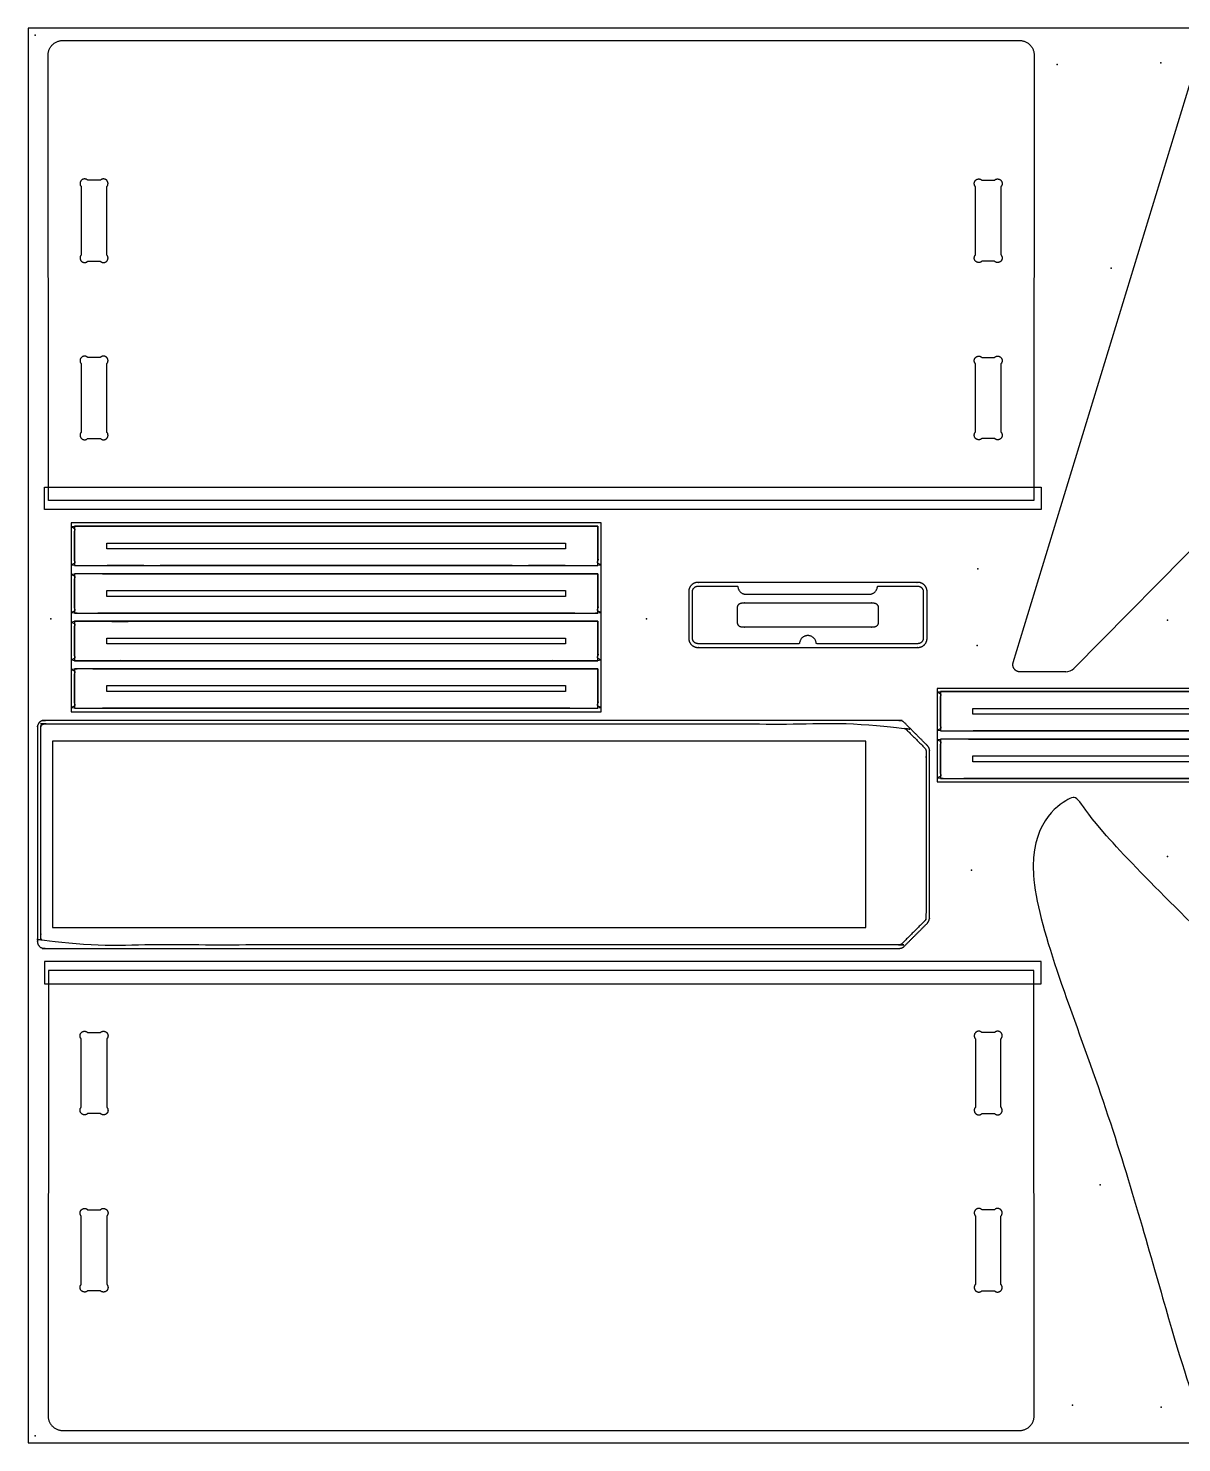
# Model space of a CAD drawing. Header units: millimetres. Extents: x 0 to 2438, y 0 to 1220.
# Drawn here: x 0 to 995, y 0 to 1220 of the extents above; entities that cross this region are included whole.
import ezdxf

# ---------------------------------------------------------------- set-up
doc = ezdxf.new("R2010")
doc.units = ezdxf.units.MM
doc.header["$MEASUREMENT"] = 0
for name, color, linetype, true_color in [('Angled Pocket Entry', 3, 'Continuous', 0x00ff00), ('Board Fixings', 6, 'Continuous', 0xff00ff), ('Pockets 10mm', 5, 'Continuous', 0x0000ff), ('Pockets 5mm', 4, 'Continuous', 0x00ffff), ('Profile - inside', 30, 'Continuous', 0xff7f00), ('Profile - outside', 18, 'Continuous', 0x000000), ('Stock Perimeter', 1, 'Continuous', 0xff0007)]:
    doc.layers.add(name, color=color, linetype=linetype, true_color=true_color)

msp = doc.modelspace()

# ---------------------------------------------------------------- linework, layer by layer
at = {"layer": 'Angled Pocket Entry'}
for p, q in [((13.9, 824.1), (873.3, 824.1)), ((13.9, 804.8), (13.9, 824.1)), ((873.3, 824.1), (873.3, 804.8)), ((873.3, 804.8), (13.9, 804.8)), ((873.3, 415.2), (13.9, 415.2)), ((13.9, 415.2), (13.9, 395.9)), ((873.3, 395.9), (873.3, 415.2)), ((13.9, 395.9), (873.3, 395.9))]:
    msp.add_line(p, q, dxfattribs=at)
at = {"layer": 'Board Fixings'}
for p in [(6, 1214), (887.2, 1188.8), (976.6, 1190.3), (933.6, 1013), (818.8, 753.7), (19.4, 710.7), (533, 710.7), (982.4, 709.4), (818.1, 687.7), (982.4, 505.6), (813.4, 493.8), (924.2, 222.4), (900.3, 32.3), (976.7, 30.6), (6, 6)]:
    msp.add_point(p, dxfattribs=at)
at = {"layer": 'Pockets 10mm'}
for p, q in [((722.1, 605), (20.8, 605)), ((20.8, 605), (20.9, 444.3)), ((722.1, 444.4), (722.1, 605)), ((20.9, 444.3), (722.1, 444.4))]:
    msp.add_line(p, q, dxfattribs=at)
for points, weights, degree, knots in [([(775, 734.1), (775, 720.7), (775, 707.3), (775, 693.9), (775, 689.2), (771.6, 685.9), (767, 685.9), (703.8, 685.9), (640.6, 685.9), (577.5, 685.9), (572.8, 685.9), (569.5, 689.2), (569.5, 693.9), (569.5, 707.3), (569.5, 720.7), (569.5, 734.1), (569.5, 738.8), (572.8, 742.1), (577.5, 742.1), (640.6, 742.1), (703.8, 742.1), (767, 742.1), (771.6, 742.1), (775, 738.8), (775, 734.1)], [1, 1, 1, 1, 0.804737854124, 0.804737854124, 1, 1, 1, 1, 0.804737854124, 0.804737854124, 1, 1, 1, 1, 0.804737854125, 0.804737854125, 1, 1, 1, 1, 0.804737854124, 0.804737854124, 1], 3, [0, 0, 0, 0, 40.152115, 40.152115, 40.152115, 52.715924, 52.715924, 52.715924, 242.19891, 242.19891, 242.19891, 254.762719, 254.762719, 254.762719, 294.914834, 294.914834, 294.914834, 307.478642, 307.478642, 307.478642, 496.961629, 496.961629, 496.961629, 509.525438, 509.525438, 509.525438, 509.525438]), ([(611.6, 707.2), (611.6, 703.5), (615.4, 703.5), (672.2, 703.5), (729.1, 703.5), (732.8, 703.5), (732.8, 707.2), (732.8, 713.9), (732.8, 720.6), (732.8, 724.3), (729.1, 724.3), (672.2, 724.3), (615.4, 724.3), (611.6, 724.3), (611.6, 720.6), (611.6, 713.9), (611.6, 707.2)], [1, 0.707106781187, 1, 1, 1, 0.707106781187, 1, 1, 1, 0.707106781187, 1, 1, 1, 0.707106781187, 1, 1, 1], 2, [0, 0, 0, 4.407052, 4.407052, 122.019918, 122.019918, 126.42697, 126.42697, 139.589771, 139.589771, 143.996824, 143.996824, 261.609689, 261.609689, 266.016742, 266.016742, 279.179543, 279.179543, 279.179543]), ([(751, 426.4), (505.3, 426.4), (259.6, 426.3), (13.9, 426.3), (10.4, 426.3), (7.9, 428.8), (7.8, 432.3), (7.8, 493.9), (7.8, 555.4), (7.8, 617), (7.8, 618.6), (8.4, 620.1), (9.5, 621.2), (10.7, 622.4), (12.2, 623), (13.8, 623), (259.5, 623), (505.2, 623), (751, 623), (752.6, 623), (754.1, 622.4), (755.2, 621.3), (761.9, 614.6), (768.6, 607.9), (775.3, 601.2), (776.5, 600), (777.1, 598.5), (777.1, 596.9), (777.1, 548.8), (777.1, 500.6), (777.1, 452.5), (776.9, 451.7), (776.8, 450.9), (776.6, 450.2), (776.2, 449.5), (775.8, 448.9), (775.3, 448.2), (768.6, 441.5), (761.9, 434.8), (755.2, 428.1), (754.1, 427), (752.6, 426.4), (751, 426.4)], [1, 1, 1, 1, 0.804871497233, 0.804871497233, 1, 1, 1, 1, 0.949272431307, 0.949292620426, 1.00006056736, 0.949272423275, 0.949272423275, 1.00006056736, 1.00006056736, 1.00006056736, 1.00006056736, 0.9493067503, 0.9493067503, 1.00006056736, 1.00006056736, 1.00006056736, 1.00006056736, 0.949310514982, 0.949310514982, 1.00006056736, 1.00006056736, 1.00006056736, 1.00006056736, 1.00006056736, 1.00006056736, 1.00006056736, 1.00006056736, 1.00006056736, 1.00006056736, 1.00006056736, 1.00006056736, 1.00006056736, 0.949315526237, 0.949315526237, 1.00006056736], 3, [33.134088, 33.134088, 33.134088, 33.134088, 770.239407, 770.239407, 770.239407, 779.657892, 779.657892, 779.657892, 964.335383, 964.335383, 964.335383, 969.04555, 969.04555, 969.04555, 973.757591, 973.757591, 973.757591, 1710.978936, 1710.978936, 1710.978936, 1715.689374, 1715.689374, 1715.689374, 1744.112575, 1744.112575, 1744.112575, 1748.822832, 1748.822832, 1748.822832, 1893.279733, 1893.279733, 1893.279733, 1895.620751, 1895.620751, 1895.620751, 1897.961769, 1897.961769, 1897.961769, 1926.385834, 1926.385834, 1926.385834, 1931.095857, 1931.095857, 1931.095857, 1931.095857])]:
    msp.add_rational_spline(points, weights, degree=degree, knots=knots, dxfattribs=at)
at = {"layer": 'Pockets 5mm'}
for p, q in [((494.1, 793.5), (36.9, 793.5)), ((36.9, 793.5), (36.9, 630.5)), ((494.1, 630.5), (494.1, 793.5)), ((67.8, 771), (67.8, 776)), ((67.8, 776), (463.2, 776)), ((463.2, 771), (67.8, 771)), ((463.2, 776), (463.2, 771)), ((67.8, 730), (67.8, 735)), ((67.8, 735), (463.2, 735)), ((463.2, 735), (463.2, 730)), ((463.2, 730), (67.8, 730)), ((67.8, 689), (67.8, 694)), ((67.8, 694), (463.2, 694)), ((463.2, 689), (67.8, 689)), ((463.2, 694), (463.2, 689)), ((67.8, 648), (67.8, 653)), ((67.8, 653), (463.2, 653)), ((463.2, 648), (67.8, 648)), ((463.2, 653), (463.2, 648)), ((1698.1, 650.9), (783.6, 650.4)), ((783.6, 650.4), (783.6, 569.9)), ((36.9, 630.5), (494.1, 630.5)), ((814.5, 628.4), (814.5, 633.4)), ((814.5, 633.4), (1209.9, 633.4)), ((1209.9, 628.4), (814.5, 628.4)), ((814.5, 587.4), (814.5, 592.4)), ((814.5, 592.4), (1209.9, 592.4)), ((1209.9, 587.4), (814.5, 587.4)), ((783.6, 569.9), (1698.1, 569.9))]:
    msp.add_line(p, q, dxfattribs=at)
at = {"layer": 'Profile - inside'}
for p, q in [((62.2, 1089), (51.1, 1089)), ((822.2, 1089), (833.2, 1089)), ((45.7, 1083.5), (45.7, 1024.5)), ((67.7, 1024.5), (67.7, 1083.5)), ((816.7, 1024.5), (816.7, 1083.5)), ((838.7, 1083.5), (838.7, 1024.5)), ((51.1, 1019), (62.2, 1019)), ((833.2, 1019), (822.2, 1019)), ((45.7, 930.7), (45.7, 871.6)), ((62.2, 936.1), (51.1, 936.1)), ((67.7, 871.6), (67.7, 930.7)), ((816.7, 871.6), (816.7, 930.7)), ((822.2, 936.1), (833.2, 936.1)), ((838.7, 930.7), (838.7, 871.6)), ((51.1, 866.2), (62.2, 866.2)), ((833.2, 866.2), (822.2, 866.2)), ((51.1, 353.8), (62.2, 353.8)), ((833.2, 353.8), (822.2, 353.8)), ((45.7, 289.3), (45.7, 348.4)), ((67.7, 348.4), (67.7, 289.3)), ((816.7, 348.4), (816.7, 289.3)), ((838.7, 289.3), (838.7, 348.4)), ((62.2, 283.9), (51.1, 283.9)), ((822.2, 283.9), (833.2, 283.9)), ((45.7, 136.5), (45.7, 195.5)), ((51.1, 201), (62.2, 201)), ((67.7, 195.5), (67.7, 136.5)), ((816.7, 195.5), (816.7, 136.5)), ((833.2, 201), (822.2, 201)), ((838.7, 136.5), (838.7, 195.5)), ((62.2, 131), (51.1, 131)), ((822.2, 131), (833.2, 131))]:
    msp.add_line(p, q, dxfattribs=at)
for points, weights, knots in [([(51.1, 1089), (49.2, 1091), (46.6, 1089.5), (43.2, 1087.6), (45.1, 1084.1), (45.4, 1083.7), (45.7, 1083.5)], [0.999099527661, 0.829333881361, 1.09253141861, 0.772536374763, 1.09253141861, 1.03643003927, 1], [449.922017, 449.922017, 449.922017, 451.015273, 451.015273, 452.342938, 452.342938, 452.57734, 452.57734, 452.57734]), ([(67.7, 1083.5), (68, 1083.7), (68.2, 1084.1), (70.2, 1087.6), (66.8, 1089.5), (64.2, 1091), (62.2, 1089)], [1, 1.03643003927, 1.09253141861, 0.772536374763, 1.09253141861, 0.829334391297, 0.999098869832], [587.077633, 587.077633, 587.077633, 587.312036, 587.312036, 588.639702, 588.639702, 589.732957, 589.732957, 589.732957]), ([(816.7, 1083.5), (816.4, 1083.7), (816.2, 1084.1), (814.2, 1087.6), (817.6, 1089.5), (820.2, 1091), (822.2, 1089)], [1, 1.03643003927, 1.09253141861, 0.772536374763, 1.09253141861, 0.829334391297, 0.999098869832], [587.077633, 587.077633, 587.077633, 587.312036, 587.312036, 588.639702, 588.639702, 589.732957, 589.732957, 589.732957]), ([(833.2, 1089), (835.2, 1091), (837.8, 1089.5), (841.2, 1087.6), (839.2, 1084.1), (839, 1083.7), (838.7, 1083.5)], [0.999099527661, 0.829333881361, 1.09253141861, 0.772536374763, 1.09253141861, 1.03643003927, 1], [449.922017, 449.922017, 449.922017, 451.015273, 451.015273, 452.342938, 452.342938, 452.57734, 452.57734, 452.57734]), ([(45.7, 1024.5), (45.4, 1024.3), (45.1, 1023.8), (43.2, 1020.4), (46.6, 1018.5), (49.2, 1017), (51.1, 1019)], [1.00001459787, 1.0364455969, 1.09254912209, 0.772548893011, 1.09254912209, 0.829210309694, 0.999292871435], [511.625107, 511.625107, 511.625107, 511.859515, 511.859515, 513.187177, 513.187177, 514.280431, 514.280431, 514.280431]), ([(62.2, 1019), (64.2, 1017), (66.8, 1018.5), (70.2, 1020.4), (68.2, 1023.8), (68, 1024.3), (67.7, 1024.5)], [0.999204107319, 0.829279049292, 1.09254912209, 0.772548893011, 1.09254912209, 1.0364455969, 1.00001459787], [525.374542, 525.374542, 525.374542, 526.467629, 526.467629, 527.795433, 527.795433, 528.029866, 528.029866, 528.029866]), ([(822.2, 1019), (820.2, 1017), (817.6, 1018.5), (814.2, 1020.4), (816.2, 1023.8), (816.4, 1024.3), (816.7, 1024.5)], [0.999204107319, 0.829279049292, 1.09254912209, 0.772548893011, 1.09254912209, 1.0364455969, 1.00001459787], [525.374542, 525.374542, 525.374542, 526.467629, 526.467629, 527.795433, 527.795433, 528.029866, 528.029866, 528.029866]), ([(838.7, 1024.5), (839, 1024.3), (839.2, 1023.8), (841.2, 1020.4), (837.8, 1018.5), (835.2, 1017), (833.2, 1019)], [1.00001459787, 1.0364455969, 1.09254912209, 0.772548893011, 1.09254912209, 0.829210309694, 0.999292871435], [511.625107, 511.625107, 511.625107, 511.859515, 511.859515, 513.187177, 513.187177, 514.280431, 514.280431, 514.280431]), ([(51.1, 936.1), (49.2, 938.2), (46.6, 936.7), (43.2, 934.7), (45.1, 931.3), (45.4, 930.9), (45.7, 930.7)], [0.999099527661, 0.829333881361, 1.09253141861, 0.772536374763, 1.09253141861, 1.03643003927, 1], [449.922017, 449.922017, 449.922017, 451.015273, 451.015273, 452.342938, 452.342938, 452.57734, 452.57734, 452.57734]), ([(67.7, 930.7), (68, 930.9), (68.2, 931.3), (70.2, 934.7), (66.8, 936.7), (64.2, 938.2), (62.2, 936.1)], [1, 1.03643003927, 1.09253141861, 0.772536374763, 1.09253141861, 0.829334391297, 0.999098869832], [587.077633, 587.077633, 587.077633, 587.312036, 587.312036, 588.639702, 588.639702, 589.732957, 589.732957, 589.732957]), ([(816.7, 930.7), (816.4, 930.9), (816.2, 931.3), (814.2, 934.7), (817.6, 936.7), (820.2, 938.2), (822.2, 936.1)], [1, 1.03643003927, 1.09253141861, 0.772536374763, 1.09253141861, 0.829334391297, 0.999098869832], [587.077633, 587.077633, 587.077633, 587.312036, 587.312036, 588.639702, 588.639702, 589.732957, 589.732957, 589.732957]), ([(833.2, 936.1), (835.2, 938.2), (837.8, 936.7), (841.2, 934.7), (839.2, 931.3), (839, 930.9), (838.7, 930.7)], [0.999099527661, 0.829333881361, 1.09253141861, 0.772536374763, 1.09253141861, 1.03643003927, 1], [449.922017, 449.922017, 449.922017, 451.015273, 451.015273, 452.342938, 452.342938, 452.57734, 452.57734, 452.57734]), ([(45.7, 871.6), (45.4, 871.4), (45.1, 871), (43.2, 867.6), (46.6, 865.6), (49.2, 864.1), (51.1, 866.2)], [1.00001459787, 1.0364455969, 1.09254912209, 0.772548893011, 1.09254912209, 0.829210309694, 0.999292871435], [511.625107, 511.625107, 511.625107, 511.859515, 511.859515, 513.187177, 513.187177, 514.280431, 514.280431, 514.280431]), ([(62.2, 866.2), (64.2, 864.1), (66.8, 865.6), (70.2, 867.6), (68.2, 871), (68, 871.4), (67.7, 871.6)], [0.999204107319, 0.829279049292, 1.09254912209, 0.772548893011, 1.09254912209, 1.0364455969, 1.00001459787], [525.374542, 525.374542, 525.374542, 526.467629, 526.467629, 527.795433, 527.795433, 528.029866, 528.029866, 528.029866]), ([(822.2, 866.2), (820.2, 864.1), (817.6, 865.6), (814.2, 867.6), (816.2, 871), (816.4, 871.4), (816.7, 871.6)], [0.999204107319, 0.829279049292, 1.09254912209, 0.772548893011, 1.09254912209, 1.0364455969, 1.00001459787], [525.374542, 525.374542, 525.374542, 526.467629, 526.467629, 527.795433, 527.795433, 528.029866, 528.029866, 528.029866]), ([(838.7, 871.6), (839, 871.4), (839.2, 871), (841.2, 867.6), (837.8, 865.6), (835.2, 864.1), (833.2, 866.2)], [1.00001459787, 1.0364455969, 1.09254912209, 0.772548893011, 1.09254912209, 0.829210309694, 0.999292871435], [511.625107, 511.625107, 511.625107, 511.859515, 511.859515, 513.187177, 513.187177, 514.280431, 514.280431, 514.280431]), ([(45.7, 348.4), (45.4, 348.6), (45.1, 349), (43.2, 352.4), (46.6, 354.4), (49.2, 355.9), (51.1, 353.8)], [1.00001459787, 1.0364455969, 1.09254912209, 0.772548893011, 1.09254912209, 0.829210309694, 0.999292871435], [511.625107, 511.625107, 511.625107, 511.859515, 511.859515, 513.187177, 513.187177, 514.280431, 514.280431, 514.280431]), ([(62.2, 353.8), (64.2, 355.9), (66.8, 354.4), (70.2, 352.4), (68.2, 349), (68, 348.6), (67.7, 348.4)], [0.999204107319, 0.829279049292, 1.09254912209, 0.772548893011, 1.09254912209, 1.0364455969, 1.00001459787], [525.374542, 525.374542, 525.374542, 526.467629, 526.467629, 527.795433, 527.795433, 528.029866, 528.029866, 528.029866]), ([(822.2, 353.8), (820.2, 355.9), (817.6, 354.4), (814.2, 352.4), (816.2, 349), (816.4, 348.6), (816.7, 348.4)], [0.999204107319, 0.829279049292, 1.09254912209, 0.772548893011, 1.09254912209, 1.0364455969, 1.00001459787], [525.374542, 525.374542, 525.374542, 526.467629, 526.467629, 527.795433, 527.795433, 528.029866, 528.029866, 528.029866]), ([(838.7, 348.4), (839, 348.6), (839.2, 349), (841.2, 352.4), (837.8, 354.4), (835.2, 355.9), (833.2, 353.8)], [1.00001459787, 1.0364455969, 1.09254912209, 0.772548893011, 1.09254912209, 0.829210309694, 0.999292871435], [511.625107, 511.625107, 511.625107, 511.859515, 511.859515, 513.187177, 513.187177, 514.280431, 514.280431, 514.280431]), ([(51.1, 283.9), (49.2, 281.8), (46.6, 283.3), (43.2, 285.3), (45.1, 288.7), (45.4, 289.1), (45.7, 289.3)], [0.999099527661, 0.829333881361, 1.09253141861, 0.772536374763, 1.09253141861, 1.03643003927, 1], [449.922017, 449.922017, 449.922017, 451.015273, 451.015273, 452.342938, 452.342938, 452.57734, 452.57734, 452.57734]), ([(67.7, 289.3), (68, 289.1), (68.2, 288.7), (70.2, 285.3), (66.8, 283.3), (64.2, 281.8), (62.2, 283.9)], [1, 1.03643003927, 1.09253141861, 0.772536374763, 1.09253141861, 0.829334391297, 0.999098869832], [587.077633, 587.077633, 587.077633, 587.312036, 587.312036, 588.639702, 588.639702, 589.732957, 589.732957, 589.732957]), ([(816.7, 289.3), (816.4, 289.1), (816.2, 288.7), (814.2, 285.3), (817.6, 283.3), (820.2, 281.8), (822.2, 283.9)], [1, 1.03643003927, 1.09253141861, 0.772536374763, 1.09253141861, 0.829334391297, 0.999098869832], [587.077633, 587.077633, 587.077633, 587.312036, 587.312036, 588.639702, 588.639702, 589.732957, 589.732957, 589.732957]), ([(833.2, 283.9), (835.2, 281.8), (837.8, 283.3), (841.2, 285.3), (839.2, 288.7), (839, 289.1), (838.7, 289.3)], [0.999099527661, 0.829333881361, 1.09253141861, 0.772536374763, 1.09253141861, 1.03643003927, 1], [449.922017, 449.922017, 449.922017, 451.015273, 451.015273, 452.342938, 452.342938, 452.57734, 452.57734, 452.57734]), ([(45.7, 195.5), (45.4, 195.7), (45.1, 196.2), (43.2, 199.6), (46.6, 201.5), (49.2, 203), (51.1, 201)], [1.00001459787, 1.0364455969, 1.09254912209, 0.772548893011, 1.09254912209, 0.829210309694, 0.999292871435], [511.625107, 511.625107, 511.625107, 511.859515, 511.859515, 513.187177, 513.187177, 514.280431, 514.280431, 514.280431]), ([(62.2, 201), (64.2, 203), (66.8, 201.5), (70.2, 199.6), (68.2, 196.2), (68, 195.7), (67.7, 195.5)], [0.999204107319, 0.829279049292, 1.09254912209, 0.772548893011, 1.09254912209, 1.0364455969, 1.00001459787], [525.374542, 525.374542, 525.374542, 526.467629, 526.467629, 527.795433, 527.795433, 528.029866, 528.029866, 528.029866]), ([(822.2, 201), (820.2, 203), (817.6, 201.5), (814.2, 199.6), (816.2, 196.2), (816.4, 195.7), (816.7, 195.5)], [0.999204107319, 0.829279049292, 1.09254912209, 0.772548893011, 1.09254912209, 1.0364455969, 1.00001459787], [525.374542, 525.374542, 525.374542, 526.467629, 526.467629, 527.795433, 527.795433, 528.029866, 528.029866, 528.029866]), ([(838.7, 195.5), (839, 195.7), (839.2, 196.2), (841.2, 199.6), (837.8, 201.5), (835.2, 203), (833.2, 201)], [1.00001459787, 1.0364455969, 1.09254912209, 0.772548893011, 1.09254912209, 0.829210309694, 0.999292871435], [511.625107, 511.625107, 511.625107, 511.859515, 511.859515, 513.187177, 513.187177, 514.280431, 514.280431, 514.280431]), ([(51.1, 131), (49.2, 129), (46.6, 130.5), (43.2, 132.4), (45.1, 135.9), (45.4, 136.3), (45.7, 136.5)], [0.999099527661, 0.829333881361, 1.09253141861, 0.772536374763, 1.09253141861, 1.03643003927, 1], [449.922017, 449.922017, 449.922017, 451.015273, 451.015273, 452.342938, 452.342938, 452.57734, 452.57734, 452.57734]), ([(67.7, 136.5), (68, 136.3), (68.2, 135.9), (70.2, 132.4), (66.8, 130.5), (64.2, 129), (62.2, 131)], [1, 1.03643003927, 1.09253141861, 0.772536374763, 1.09253141861, 0.829334391297, 0.999098869832], [587.077633, 587.077633, 587.077633, 587.312036, 587.312036, 588.639702, 588.639702, 589.732957, 589.732957, 589.732957]), ([(816.7, 136.5), (816.4, 136.3), (816.2, 135.9), (814.2, 132.4), (817.6, 130.5), (820.2, 129), (822.2, 131)], [1, 1.03643003927, 1.09253141861, 0.772536374763, 1.09253141861, 0.829334391297, 0.999098869832], [587.077633, 587.077633, 587.077633, 587.312036, 587.312036, 588.639702, 588.639702, 589.732957, 589.732957, 589.732957]), ([(833.2, 131), (835.2, 129), (837.8, 130.5), (841.2, 132.4), (839.2, 135.9), (839, 136.3), (838.7, 136.5)], [0.999099527661, 0.829333881361, 1.09253141861, 0.772536374763, 1.09253141861, 1.03643003927, 1], [449.922017, 449.922017, 449.922017, 451.015273, 451.015273, 452.342938, 452.342938, 452.57734, 452.57734, 452.57734])]:
    msp.add_rational_spline(points, weights, degree=2, knots=knots, dxfattribs=at)
at = {"layer": 'Profile - outside'}
for p, q in [((29.8, 1209.5), (854.6, 1209.5)), ((17.3, 812.6), (17.1, 1197)), ((867.3, 1197), (867.1, 812.6)), ((849.3, 673), (1007.3, 1190.5)), ((1164.3, 933.9), (901.6, 667.8)), ((867.1, 812.6), (17.3, 812.6)), ((491.1, 790.5), (39.9, 790.5)), ((39.9, 790.5), (39.9, 756.5)), ((491.1, 756.5), (491.1, 790.5)), ((39.9, 756.5), (491.1, 756.5)), ((491.1, 749.5), (39.9, 749.5)), ((39.9, 749.5), (39.9, 715.5)), ((491.1, 715.5), (491.1, 749.5)), ((39.9, 715.5), (491.1, 715.5)), ((491.1, 708.5), (39.9, 708.5)), ((39.9, 708.5), (39.9, 674.5)), ((491.1, 674.5), (491.1, 708.5)), ((39.9, 674.5), (491.1, 674.5)), ((491.1, 667.5), (39.9, 667.5)), ((39.9, 667.5), (39.9, 633.5)), ((491.1, 633.5), (491.1, 667.5)), ((855.6, 664.8), (855.3, 664.8)), ((855.8, 664.8), (855.6, 664.8)), ((855.9, 664.8), (855.8, 664.8)), ((856.5, 664.8), (855.9, 664.8)), ((894.5, 664.8), (856.5, 664.8)), ((1237.8, 647.9), (786.6, 647.9)), ((786.6, 647.9), (786.6, 613.9)), ((39.9, 633.5), (491.1, 633.5)), ((786.6, 613.9), (1237.8, 613.9)), ((1237.8, 606.9), (786.6, 606.9)), ((786.6, 606.9), (786.6, 572.9)), ((786.6, 572.9), (1237.8, 572.9)), ((17.3, 407.4), (17.1, 23)), ((867.1, 407.4), (17.3, 407.4)), ((867.3, 23), (867.1, 407.4)), ((29.8, 10.5), (854.6, 10.5))]:
    msp.add_line(p, q, dxfattribs=at)
msp.add_arc((894.5, 674.9), 10, 270, 315.3747, dxfattribs=at)
for points, weights in [([(17.1, 1197), (17.2, 1209.5), (29.8, 1209.5)], [1, 0.712593686138, 1.00452983804]), ([(854.6, 1209.5), (867.2, 1209.5), (867.3, 1197)], [1.00452983804, 0.712593755741, 0.999999862953]), ([(17.1, 23), (17.2, 10.5), (29.8, 10.5)], [1, 0.712593686138, 1.00452983804]), ([(854.6, 10.5), (867.2, 10.5), (867.3, 23)], [1.00452983804, 0.712593755741, 0.999999862953])]:
    msp.add_rational_spline(points, weights, degree=2, dxfattribs=at)
for points, knots in [([(491.1, 790.5), (265.5, 790.5), (39.9, 790.5), (39.9, 773.5), (39.9, 756.5), (265.5, 756.5), (491.1, 756.5), (491.1, 773.5), (491.1, 790.5)], [-1907.002022, -1907.002022, -1907.002022, -1455.751145, -1455.751145, -1421.75164, -1421.75164, -970.500763, -970.500763, -936.501259, -936.501259, -936.501259]), ([(491.1, 749.5), (265.5, 749.5), (39.9, 749.5), (39.9, 732.5), (39.9, 715.5), (265.5, 715.5), (491.1, 715.5), (491.1, 732.5), (491.1, 749.5)], [-1907.002022, -1907.002022, -1907.002022, -1455.751145, -1455.751145, -1421.75164, -1421.75164, -970.500763, -970.500763, -936.501259, -936.501259, -936.501259]), ([(491.1, 708.5), (265.5, 708.5), (39.9, 708.5), (39.9, 691.5), (39.9, 674.5), (265.5, 674.5), (491.1, 674.5), (491.1, 691.5), (491.1, 708.5)], [-1907.002022, -1907.002022, -1907.002022, -1455.751145, -1455.751145, -1421.75164, -1421.75164, -970.500763, -970.500763, -936.501259, -936.501259, -936.501259]), ([(491.1, 667.5), (265.5, 667.5), (39.9, 667.5), (39.9, 650.5), (39.9, 633.5), (265.5, 633.5), (491.1, 633.5), (491.1, 650.5), (491.1, 667.5)], [-1907.002022, -1907.002022, -1907.002022, -1455.751145, -1455.751145, -1421.75164, -1421.75164, -970.500763, -970.500763, -936.501259, -936.501259, -936.501259]), ([(1237.8, 613.9), (1237.8, 630.9), (1237.8, 647.9), (1012.2, 647.9), (786.6, 647.9), (786.6, 630.9), (786.6, 613.9), (1012.2, 613.9), (1237.8, 613.9)], [936.501259, 936.501259, 936.501259, 970.500763, 970.500763, 1421.75164, 1421.75164, 1455.751145, 1455.751145, 1907.002022, 1907.002022, 1907.002022]), ([(1237.8, 572.9), (1237.8, 589.9), (1237.8, 606.9), (1012.2, 606.9), (786.6, 606.9), (786.6, 589.9), (786.6, 572.9), (1012.2, 572.9), (1237.8, 572.9)], [936.501259, 936.501259, 936.501259, 970.500763, 970.500763, 1421.75164, 1421.75164, 1455.751145, 1455.751145, 1907.002022, 1907.002022, 1907.002022])]:
    msp.add_open_spline(points, degree=2, knots=knots, dxfattribs=at)
for points, weights, knots in [([(767, 738.8), (749.6, 738.8), (732.2, 738.8), (732, 731.8), (725, 731.8), (672, 731.8), (619, 731.8), (612, 731.8), (611.8, 738.8), (594.6, 738.8), (577.5, 738.8), (572.7, 738.8), (572.7, 734.1), (572.7, 714), (572.7, 693.9), (572.7, 689.2), (577.5, 689.2), (621.2, 689.2), (665, 689.2), (665.2, 696.2), (672.2, 696.2), (679.2, 696.2), (679.5, 689.2), (708.6, 689.2), (737.7, 689.2), (752.3, 689.2), (767, 689.2), (771.7, 689.2), (771.7, 693.9), (771.7, 714), (771.7, 734.1), (771.7, 738.8), (767, 738.8)], [1, 1, 1, 0.719194952228, 1, 1, 1, 0.719194952235, 1, 1, 1, 0.707106781186, 1, 1, 1, 0.707106781186, 1, 1, 1, 0.719194952228, 1, 0.719194952228, 1, 1, 1, 1, 1, 0.707106781187, 1, 1, 1, 0.707106781187, 1], [-1428.250122, -1428.250122, -1428.250122, -1393.539114, -1393.539114, -1382.809822, -1382.809822, -1276.809822, -1276.809822, -1266.080531, -1266.080531, -1231.799929, -1231.799929, -1223.945947, -1223.945947, -1183.793832, -1183.793832, -1175.93985, -1175.93985, -1088.444045, -1088.444045, -1077.714753, -1077.714753, -1066.985462, -1066.985462, -1008.741088, -1008.741088, -979.489657, -979.489657, -971.635675, -971.635675, -931.48356, -931.48356, -923.629578, -923.629578, -923.629578]), ([(855.3, 664.8), (852.1, 664.8), (850.2, 667.4), (848.3, 670), (849.3, 673)], [1, 0.893028324836, 1.00000005101, 0.893028426852, 0.999999795968], [1510.2109311, 1510.2109311, 1510.2109311, 1510.4443142, 1510.4443142, 1510.6776972, 1510.6776972, 1510.6776972]), ([(753.1, 430.2), (763.2, 440.3), (773.2, 450.3), (774.1, 451.2), (774.1, 452.5), (774.1, 524.7), (774.1, 596.9), (774.1, 598.2), (773.2, 599), (763.2, 609.1), (753.1, 619.1), (752.2, 620), (751, 620), (382.4, 620), (13.8, 620), (12.5, 620), (11.6, 619.1), (10.8, 618.2), (10.8, 617), (10.8, 524.7), (10.9, 432.3), (10.9, 429.3), (13.9, 429.3), (382.4, 429.3), (751, 429.4), (752.2, 429.4), (753.1, 430.2)], [1, 1, 1, 0.923883808622, 1, 1, 1, 0.92387953185, 1, 1, 1, 0.923873727689, 1, 1, 1, 0.92382239775, 1, 0.92382239775, 1, 1, 1, 0.707306650928, 1, 1, 1, 0.923887099955, 1.00000003629], [-3800.047185, -3800.047185, -3800.047185, -3771.623689, -3771.623689, -3769.267561, -3769.267561, -3624.810542, -3624.810542, -3622.454347, -3622.454347, -3594.03107, -3594.03107, -3591.674784, -3591.674784, -2886.084069, -2886.084069, -2883.726979, -2883.726979, -2881.369888, -2881.369888, -2696.692271, -2696.692271, -2691.981578, -2691.981578, -1986.389854, -1986.389854, -1984.033777, -1984.033777, -1984.033777]), ([(1366.8, 283.5), (1268.4, 283.5), (1170, 283.5), (1166.7, 283.5), (1164.3, 285.9), (1033, 418.9), (901.6, 552), (898.7, 555), (894.5, 555), (875.5, 555), (856.5, 555), (856.2, 555), (855.9, 555), (855.8, 555), (855.8, 555), (855.7, 555), (855.6, 555), (855.5, 555), (855.3, 555), (852.1, 555), (850.2, 552.4), (848.3, 549.8), (849.3, 546.8), (928.3, 288.1), (1007.3, 29.4), (1008.4, 25.6), (1012.3, 25.2), (1016.3, 24.7), (1018.2, 28.1), (1024.3, 38.6), (1030.3, 49.1)], [0.999999867664, 0.999999867664, 0.999999867664, 0.922623283647, 0.999999867664, 0.999999867664, 0.999999867664, 0.922623283647, 0.999999867664, 0.999999867664, 0.999999867664, 0.999999867664, 0.999999867664, 0.999999867664, 0.999999867664, 0.999999867664, 0.999999867664, 0.999999867664, 0.999999867664, 0.893028419823, 1.0000000717, 0.893028368815, 0.99999996968, 0.99999996968, 0.99999996968, 0.836264503076, 0.99999996968, 0.836264503076, 0.99999996968, 0.99999996968, 0.99999996968], [-489.648107, -489.648107, -489.648107, -292.815721, -292.815721, -286.480224, -286.480224, -271.759362, -271.759362, -263.820584, -263.820584, -262.323274, -262.323274, -261.748953, -261.748953, -261.605389, -261.605389, -261.461825, -261.461825, -261.174696, -261.174696, -260.941313, -260.941313, -260.70793, -260.70793, -239.429942, -239.429942, -232.465605, -232.465605, -225.501268, -225.501268, -219.501467, -219.501467, -219.501467])]:
    msp.add_rational_spline(points, weights, degree=2, knots=knots, dxfattribs=at)
at = {"layer": 'Stock Perimeter'}
for p, q in [((2438, 1220), (0, 1220)), ((0, 1220), (0, 0)), ((0, 0), (2438, 0))]:
    msp.add_line(p, q, dxfattribs=at)

doc.saveas('drawing.dxf')
